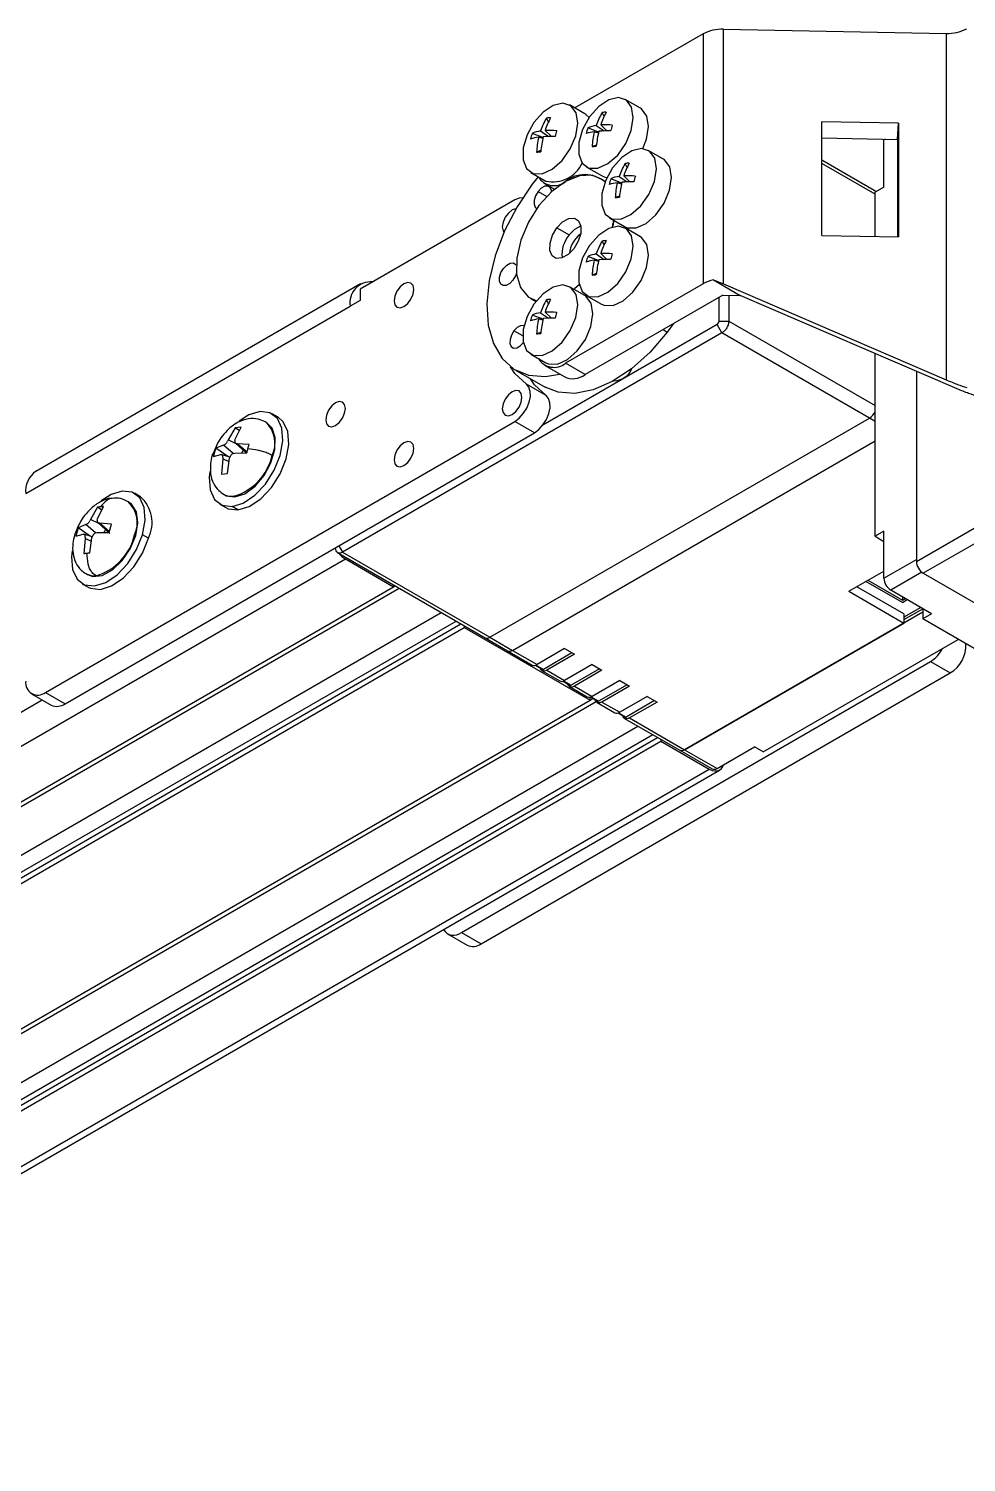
# Model space of a CAD drawing. Header units: millimetres. Extents: x 1258 to 2922, y -135 to 1239.
# Drawn here: x 1478.1 to 1511.8, y 883.9 to 935.4 of the extents above; entities that cross this region are included whole.
import ezdxf

# ---------------------------------------------------------------- set-up
doc = ezdxf.new("R2010")
doc.units = ezdxf.units.MM
doc.header["$LTSCALE"] = 6

msp = doc.modelspace()

# ---------------------------------------------------------------- linework, layer by layer
at = {"color": 7, "linetype": 'Continuous', "lineweight": 25}
for p, q in [((1502.326, 935.208), (1497.715, 932.547)), ((1502.326, 935.208), (1502.326, 926.227)), ((1503.065, 935.377), (1511.067, 935.227)), ((1503.065, 926.217), (1503.065, 935.377)), ((1511.067, 935.227), (1511.067, 922.772)), ((1500.076, 932.537), (1499.53, 932.851)), ((1498.076, 932.339), (1497.53, 932.654)), ((1498.768, 932.241), (1498.699, 932.379)), ((1496.768, 932.043), (1496.699, 932.181)), ((1498.573, 931.678), (1498.184, 931.83)), ((1498.483, 931.916), (1498.769, 931.718)), ((1498.872, 931.721), (1498.646, 931.933)), ((1509.35, 931.993), (1506.602, 932.045)), ((1506.602, 927.962), (1506.602, 932.045)), ((1509.318, 931.416), (1509.35, 931.993)), ((1509.35, 931.993), (1509.35, 927.91)), ((1496.573, 931.48), (1496.184, 931.632)), ((1496.564, 931.444), (1496.417, 931.492)), ((1496.483, 931.718), (1496.769, 931.52)), ((1496.872, 931.523), (1496.646, 931.735)), ((1498.564, 931.642), (1498.417, 931.69)), ((1500.162, 931.083), (1500.293, 931.424)), ((1506.602, 931.467), (1509.318, 931.416)), ((1508.832, 931.425), (1508.831, 931.396)), ((1508.831, 929.701), (1508.831, 931.396)), ((1509.318, 931.416), (1509.318, 927.911)), ((1496.492, 931.012), (1496.342, 930.959)), ((1498.492, 931.21), (1498.342, 931.157)), ((1500.904, 930.705), (1500.359, 931.02)), ((1498.13, 930.427), (1498.676, 930.112)), ((1499.596, 930.409), (1499.528, 930.547)), ((1508.484, 929.577), (1506.602, 930.664)), ((1496.13, 930.229), (1496.676, 929.914)), ((1496.404, 930.075), (1496.185, 929.801)), ((1496.626, 929.827), (1496.981, 929.622)), ((1499.401, 929.846), (1499.012, 929.998)), ((1499.392, 929.811), (1499.246, 929.858)), ((1499.312, 930.084), (1499.598, 929.887)), ((1499.7, 929.89), (1499.474, 930.102)), ((1495.555, 929.239), (1489.995, 926.029)), ((1499.321, 929.378), (1499.171, 929.325)), ((1508.55, 929.539), (1508.484, 929.577)), ((1508.831, 929.701), (1508.513, 929.518)), ((1508.513, 927.926), (1508.513, 929.518)), ((1497.072, 928.236), (1497.514, 927.981)), ((1498.959, 928.595), (1499.504, 928.28)), ((1499.073, 928.268), (1499.116, 928.505)), ((1500.076, 927.918), (1499.53, 928.232)), ((1498.768, 927.622), (1498.699, 927.759)), ((1506.602, 927.962), (1509.35, 927.91)), ((1498.573, 927.059), (1498.184, 927.211)), ((1498.483, 927.297), (1498.769, 927.099)), ((1498.872, 927.102), (1498.646, 927.314)), ((1495.59, 926.919), (1495.609, 926.891)), ((1498.564, 927.023), (1498.417, 927.071)), ((1490.004, 926.218), (1478.337, 919.482)), ((1502.326, 926.227), (1497.376, 923.369)), ((1498.492, 926.591), (1498.342, 926.538)), ((1502.702, 926.363), (1503.666, 925.806)), ((1502.702, 926.363), (1503.065, 926.217)), ((1503.065, 926.217), (1511.067, 922.772)), ((1489.995, 926.029), (1489.995, 925.621)), ((1496.126, 925.695), (1496.314, 925.586)), ((1496.768, 925.51), (1496.699, 925.648)), ((1498.076, 925.806), (1497.53, 926.121)), ((1503.033, 925.818), (1498.083, 922.961)), ((1498.13, 925.807), (1498.676, 925.493)), ((1502.9, 925.742), (1502.9, 924.885)), ((1503.033, 925.818), (1503.666, 925.806)), ((1503.254, 925.814), (1503.254, 924.885)), ((1511.468, 922.448), (1503.666, 925.806)), ((1477.975, 918.681), (1489.642, 925.417)), ((1489.995, 925.621), (1489.642, 925.417)), ((1496.483, 925.185), (1496.769, 924.988)), ((1496.872, 924.991), (1496.646, 925.203)), ((1496.573, 924.947), (1496.184, 925.099)), ((1496.564, 924.912), (1496.417, 924.959)), ((1502.829, 924.762), (1496.566, 921.147)), ((1501.265, 924.798), (1501.042, 924.491)), ((1503.006, 924.456), (1502.829, 924.762)), ((1502.9, 924.885), (1503.254, 924.885)), ((1503.006, 924.456), (1489.359, 916.578)), ((1496.492, 924.479), (1496.342, 924.426)), ((1508.309, 921.394), (1503.006, 924.456)), ((1496.13, 923.696), (1496.676, 923.381)), ((1508.513, 917.147), (1508.513, 923.72)), ((1495.583, 923.122), (1496.644, 922.509)), ((1496.626, 923.295), (1497.333, 922.887)), ((1498.083, 922.961), (1497.376, 923.369)), ((1509.998, 923.081), (1509.998, 916.31)), ((1509.998, 923.081), (1509.998, 916.245)), ((1496.681, 922.204), (1495.974, 922.612)), ((1487.044, 921.427), (1486.832, 921.549)), ((1478.682, 911.536), (1495.555, 921.277)), ((1485.505, 921.051), (1485.257, 920.61)), ((1485.501, 920.635), (1485.72, 921.073)), ((1485.72, 921.073), (1485.505, 921.051)), ((1485.655, 920.943), (1485.505, 921.051)), ((1486.644, 921.225), (1486.603, 921.249)), ((1494.662, 913.516), (1508.309, 921.394)), ((1496.263, 920.869), (1495.555, 921.277)), ((1479.389, 911.128), (1496.263, 920.869)), ((1484.877, 920.513), (1484.685, 920.062)), ((1485.257, 920.61), (1485.233, 920.561)), ((1485.489, 920.587), (1485.501, 920.635)), ((1485.512, 920.5), (1485.913, 920.135)), ((1485.574, 920.477), (1485.537, 920.483)), ((1486.01, 920.442), (1485.574, 920.477)), ((1495.475, 913.047), (1508.513, 920.573)), ((1484.725, 920.017), (1484.983, 920.085)), ((1485.083, 920.425), (1484.813, 920.317)), ((1485.24, 920.01), (1484.813, 920.317)), ((1484.983, 920.085), (1485.014, 920.083)), ((1485.312, 919.987), (1485.005, 920.086)), ((1485.062, 919.978), (1485.056, 919.927)), ((1485.119, 920.439), (1485.083, 920.425)), ((1485.276, 919.999), (1485.317, 920.003)), ((1485.3, 919.952), (1485.318, 920.005)), ((1485.432, 920.126), (1485.474, 920.137)), ((1485.474, 920.137), (1485.922, 920.142)), ((1485.056, 919.927), (1485.015, 919.386)), ((1485.23, 919.408), (1485.3, 919.952)), ((1509.998, 916.245), (1516.185, 919.816)), ((1485.015, 919.386), (1485.23, 919.408)), ((1516.432, 919.388), (1510.245, 915.816)), ((1482.094, 918.57), (1481.882, 918.692)), ((1485.103, 918.651), (1485.144, 918.627)), ((1485.492, 918.56), (1485.451, 918.584)), ((1480.553, 918.193), (1480.306, 917.752)), ((1480.551, 917.778), (1480.769, 918.216)), ((1480.704, 918.085), (1480.553, 918.193)), ((1481.694, 918.367), (1481.653, 918.391)), ((1484.957, 918.302), (1485.169, 918.179)), ((1485.604, 918.096), (1485.392, 918.219)), ((1479.862, 917.457), (1479.775, 917.157)), ((1480.133, 917.567), (1479.862, 917.457)), ((1480.285, 917.154), (1479.862, 917.457)), ((1480.168, 917.581), (1480.133, 917.567)), ((1480.306, 917.752), (1480.282, 917.703)), ((1480.539, 917.73), (1480.551, 917.778)), ((1480.562, 917.643), (1480.995, 917.249)), ((1480.624, 917.62), (1480.587, 917.626)), ((1481.061, 917.587), (1480.624, 917.62)), ((1480.973, 917.287), (1481.061, 917.587)), ((1479.775, 917.157), (1480.033, 917.227)), ((1480.033, 917.227), (1480.064, 917.224)), ((1480.363, 917.129), (1480.056, 917.227)), ((1480.107, 917.069), (1480.067, 916.528)), ((1480.112, 917.12), (1480.107, 917.069)), ((1480.282, 916.552), (1480.351, 917.096)), ((1480.33, 917.14), (1480.367, 917.144)), ((1480.351, 917.096), (1480.369, 917.148)), ((1480.483, 917.27), (1480.525, 917.28)), ((1480.525, 917.28), (1480.973, 917.287)), ((1481.927, 917.175), (1481.886, 917.199)), ((1482.385, 917.079), (1482.173, 917.202)), ((1508.831, 917.331), (1508.513, 917.147)), ((1508.513, 917.147), (1508.831, 916.963)), ((1508.831, 915.636), (1508.831, 917.331)), ((1489.09, 916.729), (1489.115, 916.688)), ((1489.184, 916.56), (1494.487, 913.499)), ((1489.359, 916.578), (1494.662, 913.516)), ((1436.432, 885.717), (1489.465, 916.333)), ((1489.465, 916.333), (1491.197, 915.333)), ((1507.566, 915.169), (1508.831, 915.899)), ((1508.831, 915.636), (1509.998, 916.31)), ((1448.771, 890.84), (1491.197, 915.333)), ((1480.007, 915.444), (1480.219, 915.322)), ((1480.153, 915.793), (1480.194, 915.769)), ((1491.197, 915.333), (1491.197, 915.398)), ((1491.197, 915.333), (1491.254, 915.365)), ((1509.546, 914.357), (1507.853, 915.334)), ((1509.493, 914.772), (1508.185, 915.526)), ((1508.256, 915.567), (1509.493, 914.853)), ((1510.245, 915.816), (1516.821, 912.02)), ((1448.916, 890.757), (1491.399, 915.282)), ((1507.566, 915.169), (1509.546, 914.026)), ((1510.546, 914.361), (1509.078, 915.208)), ((1509.493, 914.969), (1509.493, 914.853)), ((1509.493, 914.853), (1509.593, 914.911)), ((1509.493, 914.772), (1509.663, 914.87)), ((1450.433, 889.881), (1492.916, 914.406)), ((1510.227, 914.419), (1501.663, 909.475)), ((1510.155, 914.586), (1509.546, 914.235)), ((1509.546, 914.153), (1510.226, 914.545)), ((1509.546, 914.357), (1509.546, 914.026)), ((1510.227, 914.544), (1510.227, 914.177)), ((1510.546, 914.361), (1510.227, 914.177)), ((1450.963, 889.575), (1493.446, 914.1)), ((1451.14, 889.473), (1493.623, 913.998)), ((1451.317, 889.371), (1493.743, 913.863)), ((1493.743, 913.928), (1493.743, 913.863)), ((1493.743, 913.863), (1498.268, 911.251)), ((1501.663, 909.475), (1509.546, 914.026)), ((1513.869, 912.075), (1510.227, 914.177)), ((1494.487, 913.499), (1495.3, 913.029)), ((1494.662, 913.516), (1495.475, 913.047)), ((1504.491, 909.393), (1511.503, 913.441)), ((1495.3, 913.029), (1496.184, 912.519)), ((1495.475, 913.047), (1496.359, 912.536)), ((1497.349, 913.108), (1496.359, 912.536)), ((1497.614, 912.955), (1496.589, 912.363)), ((1497.703, 912.904), (1496.713, 912.332)), ((1497.349, 913.108), (1497.703, 912.904)), ((1493.637, 902.903), (1510.511, 912.644)), ((1494.344, 902.495), (1511.218, 912.236)), ((1496.303, 912.511), (1496.564, 912.361)), ((1496.538, 912.315), (1497.174, 911.948)), ((1496.713, 912.332), (1497.349, 911.965)), ((1498.339, 912.536), (1497.349, 911.965)), ((1498.604, 912.383), (1497.579, 911.792)), ((1498.693, 912.332), (1497.703, 911.761)), ((1498.339, 912.536), (1498.693, 912.332)), ((1510.511, 912.644), (1511.218, 912.236)), ((1497.293, 911.94), (1497.554, 911.789)), ((1497.528, 911.744), (1498.164, 911.376)), ((1497.703, 911.761), (1498.339, 911.393)), ((1499.329, 911.965), (1498.339, 911.393)), ((1499.594, 911.812), (1498.569, 911.22)), ((1499.683, 911.761), (1498.693, 911.189)), ((1499.329, 911.965), (1499.683, 911.761)), ((1455.842, 886.758), (1498.268, 911.251)), ((1455.987, 886.675), (1498.48, 911.206)), ((1478.182, 911.487), (1478.889, 911.079)), ((1478.682, 911.536), (1479.389, 911.128)), ((1498.268, 911.251), (1498.268, 911.365)), ((1498.268, 911.251), (1498.378, 911.314)), ((1498.283, 911.368), (1498.544, 911.218)), ((1500.319, 911.393), (1499.329, 910.822)), ((1500.584, 911.24), (1499.559, 910.649)), ((1500.319, 911.393), (1500.673, 911.189)), ((1498.518, 911.172), (1499.154, 910.805)), ((1498.693, 911.189), (1499.329, 910.822)), ((1499.273, 910.797), (1499.534, 910.646)), ((1500.673, 911.189), (1499.683, 910.618)), ((1457.504, 885.799), (1499.987, 910.324)), ((1499.508, 910.601), (1501.488, 909.458)), ((1499.683, 910.618), (1501.663, 909.475)), ((1458.034, 885.493), (1500.517, 910.018)), ((1458.211, 885.391), (1500.694, 909.916)), ((1458.388, 885.289), (1500.814, 909.781)), ((1500.814, 909.846), (1500.814, 909.781)), ((1500.814, 909.781), (1502.546, 908.781)), ((1501.488, 909.458), (1502.654, 908.784)), ((1501.663, 909.475), (1502.829, 908.801)), ((1502.829, 908.801), (1504.173, 909.577)), ((1504.491, 909.393), (1504.173, 909.577)), ((1459.812, 883.857), (1502.921, 908.744)), ((1493.137, 902.853), (1493.844, 902.445)), ((1493.637, 902.903), (1494.344, 902.495))]:
    msp.add_line(p, q, dxfattribs=at)
at = {"color": 8, "linetype": 'Continuous', "lineweight": 25}
for p, q in [((1508.88, 931.424), (1508.831, 931.396)), ((1508.513, 929.442), (1506.602, 930.546)), ((1496.394, 929.542), (1496.706, 929.362)), ((1495.151, 926.158), (1495.053, 926.214)), ((1503.254, 924.885), (1508.513, 921.849)), ((1495.841, 924.351), (1495.526, 924.532)), ((1500.887, 924.58), (1501.042, 924.491)), ((1508.513, 921.277), (1508.309, 921.394)), ((1485.542, 920.472), (1485.257, 920.61)), ((1485.929, 920.17), (1485.574, 920.477)), ((1485.431, 920.126), (1485.083, 920.425)), ((1485.283, 919.818), (1485.056, 919.927)), ((1480.48, 917.268), (1480.133, 917.567)), ((1480.596, 917.612), (1480.306, 917.752)), ((1480.981, 917.313), (1480.624, 917.62)), ((1480.334, 916.96), (1480.107, 917.069)), ((1489.226, 916.807), (1489.359, 916.578)), ((1510.194, 915.852), (1509.078, 915.208)), ((1496.321, 912.518), (1496.589, 912.363)), ((1497.311, 911.946), (1497.579, 911.792)), ((1435.902, 886.636), (1478.565, 911.265)), ((1498.301, 911.375), (1498.569, 911.22)), ((1499.291, 910.803), (1499.559, 910.649)), ((1459.812, 884.111), (1502.546, 908.781))]:
    msp.add_line(p, q, dxfattribs=at)
at = {"color": 7, "linetype": 'Continuous', "lineweight": 25, "flags": 128}
for points in [[(1499.748, 931.739), (1499.82, 932.192), (1499.759, 932.571), (1499.573, 932.824), (1499.286, 932.917), (1498.938, 932.837), (1498.575, 932.596), (1498.247, 932.225), (1497.997, 931.775), (1497.86, 931.307), (1497.855, 930.884), (1497.981, 930.562), (1498.221, 930.386), (1498.544, 930.379), (1498.906, 930.543), (1499.257, 930.854), (1499.551, 931.272), (1499.748, 931.739)], [(1497.748, 931.541), (1497.82, 931.994), (1497.759, 932.373), (1497.573, 932.626), (1497.286, 932.719), (1496.938, 932.639), (1496.575, 932.398), (1496.247, 932.027), (1495.997, 931.577), (1495.86, 931.109), (1495.855, 930.686), (1495.981, 930.364), (1496.221, 930.188), (1496.544, 930.182), (1496.906, 930.345), (1497.257, 930.656), (1497.551, 931.074), (1497.748, 931.541)], [(1498.229, 932.199), (1498.118, 932.311), (1498.076, 932.339)], [(1500.293, 931.424), (1500.366, 931.877), (1500.304, 932.256), (1500.118, 932.509), (1500.076, 932.537)], [(1500.576, 929.907), (1500.649, 930.361), (1500.588, 930.74), (1500.401, 930.993), (1500.114, 931.086), (1499.766, 931.006), (1499.403, 930.765), (1499.075, 930.394), (1498.826, 929.944), (1498.689, 929.476), (1498.683, 929.052), (1498.809, 928.731), (1499.05, 928.555), (1499.373, 928.548), (1499.734, 928.712), (1500.086, 929.023), (1500.38, 929.44), (1500.576, 929.907)], [(1501.121, 929.592), (1501.194, 930.046), (1501.133, 930.425), (1500.946, 930.678), (1500.904, 930.705)], [(1496.185, 929.801), (1495.639, 928.992), (1495.188, 928.124), (1494.848, 927.23), (1494.632, 926.345), (1494.548, 925.503), (1494.601, 924.735), (1494.787, 924.072), (1495.1, 923.538), (1495.528, 923.155), (1496.053, 922.937), (1496.657, 922.893), (1497.17, 922.981)], [(1498.803, 929.888), (1498.717, 929.964), (1498.338, 930.128), (1497.881, 930.108), (1497.384, 929.906), (1496.885, 929.538), (1496.427, 929.034)], [(1498.676, 930.112), (1498.767, 930.071), (1498.873, 930.049)], [(1495.841, 929.314), (1495.717, 929.305), (1495.555, 929.239)], [(1496.394, 929.542), (1496.304, 929.391), (1496.254, 929.231), (1496.251, 929.086), (1496.296, 928.979), (1496.353, 928.934)], [(1496.882, 929.535), (1496.878, 929.575), (1496.833, 929.683), (1496.747, 929.737), (1496.633, 929.729), (1496.509, 929.661), (1496.394, 929.542)], [(1499.504, 928.28), (1499.595, 928.24), (1499.918, 928.233), (1500.28, 928.397), (1500.631, 928.708), (1500.925, 929.125), (1501.121, 929.592)], [(1508.531, 929.528), (1508.515, 929.552), (1508.484, 929.577), (1508.484, 929.577)], [(1495.461, 928.878), (1495.326, 928.769), (1495.211, 928.614), (1495.135, 928.438), (1495.108, 928.266), (1495.135, 928.125), (1495.166, 928.075)], [(1495.6, 928.926), (1495.597, 928.925), (1495.461, 928.878)], [(1496.427, 929.034), (1496.045, 928.436), (1495.771, 927.79), (1495.627, 927.15), (1495.625, 926.568), (1495.764, 926.09), (1496.035, 925.756), (1496.333, 925.61)], [(1497.679, 927.484), (1497.474, 927.273), (1497.253, 927.152), (1497.051, 927.138), (1496.899, 927.234), (1496.819, 927.425), (1496.824, 927.683), (1496.913, 927.968), (1497.072, 928.236)], [(1497.072, 928.236), (1497.278, 928.447), (1497.498, 928.569), (1497.7, 928.582), (1497.853, 928.486), (1497.933, 928.295), (1497.928, 928.037), (1497.839, 927.753), (1497.679, 927.484)], [(1497.514, 927.981), (1497.72, 928.192), (1497.93, 928.31)], [(1499.748, 927.12), (1499.82, 927.573), (1499.759, 927.952), (1499.573, 928.205), (1499.286, 928.298), (1498.938, 928.218), (1498.575, 927.977), (1498.247, 927.606), (1497.997, 927.156), (1497.86, 926.688), (1497.855, 926.265), (1497.981, 925.943), (1498.221, 925.767), (1498.544, 925.76), (1498.906, 925.924), (1499.257, 926.235), (1499.551, 926.652), (1499.748, 927.12)], [(1499.117, 928.515), (1499.11, 928.463), (1499.079, 928.298)], [(1500.293, 926.805), (1500.366, 927.258), (1500.304, 927.637), (1500.118, 927.89), (1500.076, 927.918)], [(1495.053, 926.214), (1495.008, 926.322), (1495.011, 926.467), (1495.061, 926.627), (1495.151, 926.778), (1495.267, 926.897), (1495.391, 926.965), (1495.504, 926.973), (1495.59, 926.919)], [(1498.676, 925.493), (1498.767, 925.452), (1499.09, 925.446), (1499.451, 925.609), (1499.803, 925.92), (1500.097, 926.338), (1500.293, 926.805)], [(1491.572, 926.225), (1491.437, 926.116), (1491.322, 925.961), (1491.246, 925.784), (1491.219, 925.612), (1491.246, 925.472), (1491.322, 925.383), (1491.437, 925.361), (1491.572, 925.408), (1491.707, 925.517), (1491.822, 925.672), (1491.899, 925.849), (1491.926, 926.021), (1491.899, 926.161), (1491.822, 926.249), (1491.707, 926.272), (1491.572, 926.225)], [(1495.62, 926.61), (1495.582, 926.506), (1495.493, 926.355), (1495.377, 926.236), (1495.253, 926.168), (1495.139, 926.16), (1495.053, 926.214)], [(1497.748, 925.008), (1497.82, 925.462), (1497.759, 925.841), (1497.573, 926.094), (1497.286, 926.187), (1496.938, 926.107), (1496.575, 925.866), (1496.247, 925.495), (1495.997, 925.045), (1495.86, 924.577), (1495.855, 924.153), (1495.981, 923.832), (1496.221, 923.656), (1496.544, 923.649), (1496.906, 923.813), (1497.257, 924.124), (1497.551, 924.541), (1497.748, 925.008)], [(1497.687, 926.031), (1497.866, 926.182), (1497.871, 926.186)], [(1497.873, 926.188), (1497.721, 926.057), (1497.701, 926.041)], [(1498.293, 924.693), (1498.366, 925.147), (1498.304, 925.526), (1498.118, 925.779), (1498.076, 925.806)], [(1495.89, 924.724), (1495.879, 924.727), (1495.766, 924.719), (1495.642, 924.651), (1495.526, 924.532)], [(1496.676, 923.381), (1496.767, 923.341), (1497.09, 923.334), (1497.451, 923.498), (1497.803, 923.809), (1498.097, 924.226), (1498.293, 924.693)], [(1495.526, 924.532), (1495.436, 924.381), (1495.386, 924.221), (1495.383, 924.076), (1495.428, 923.969), (1495.514, 923.915), (1495.628, 923.922), (1495.752, 923.991), (1495.867, 924.109)], [(1501.042, 924.491), (1500.423, 923.772), (1499.756, 923.172), (1499.065, 922.712), (1498.376, 922.411), (1497.718, 922.281), (1497.114, 922.325), (1496.644, 922.509)], [(1495.974, 922.612), (1495.561, 923.005), (1495.4, 923.244)], [(1495.555, 921.277), (1495.717, 921.397), (1495.864, 921.562), (1495.986, 921.756), (1496.073, 921.965), (1496.117, 922.172), (1496.114, 922.358), (1496.065, 922.509), (1495.974, 922.612)], [(1496.681, 922.204), (1496.268, 922.597), (1496.122, 922.81)], [(1495.461, 921.529), (1495.597, 921.638), (1495.711, 921.793), (1495.788, 921.97), (1495.815, 922.142), (1495.788, 922.282), (1495.711, 922.371), (1495.597, 922.393), (1495.461, 922.346), (1495.326, 922.237), (1495.211, 922.082), (1495.135, 921.905), (1495.108, 921.733), (1495.135, 921.593), (1495.211, 921.505), (1495.326, 921.482), (1495.461, 921.529)], [(1496.263, 920.869), (1496.424, 920.989), (1496.571, 921.153), (1496.694, 921.348), (1496.78, 921.557), (1496.824, 921.764), (1496.821, 921.95), (1496.772, 922.101), (1496.681, 922.204)], [(1485.392, 918.219), (1485.795, 918.342), (1486.209, 918.62), (1486.591, 919.026), (1486.906, 919.52), (1487.121, 920.054), (1487.216, 920.575), (1487.182, 921.033), (1487.022, 921.382), (1486.751, 921.589), (1486.397, 921.632)], [(1486.397, 921.632), (1485.993, 921.509), (1485.643, 921.284)], [(1489.111, 921.946), (1488.976, 921.837), (1488.861, 921.682), (1488.785, 921.506), (1488.758, 921.334), (1488.785, 921.193), (1488.861, 921.105), (1488.976, 921.083), (1489.111, 921.13), (1489.247, 921.239), (1489.361, 921.394), (1489.438, 921.57), (1489.465, 921.742), (1489.438, 921.883), (1489.361, 921.971), (1489.247, 921.993), (1489.111, 921.946)], [(1485.492, 918.56), (1485.852, 918.678), (1486.217, 918.945), (1486.543, 919.332), (1486.791, 919.789), (1486.931, 920.264), (1486.945, 920.697), (1486.833, 921.038), (1486.644, 921.225)], [(1485.604, 918.096), (1486.008, 918.219), (1486.421, 918.498), (1486.804, 918.904), (1487.118, 919.398), (1487.333, 919.931), (1487.428, 920.452), (1487.394, 920.91), (1487.234, 921.259), (1487.044, 921.427)], [(1491.572, 919.692), (1491.707, 919.802), (1491.822, 919.956), (1491.899, 920.133), (1491.926, 920.305), (1491.899, 920.445), (1491.822, 920.534), (1491.707, 920.556), (1491.572, 920.509), (1491.437, 920.4), (1491.322, 920.245), (1491.246, 920.068), (1491.219, 919.897), (1491.246, 919.756), (1491.322, 919.668), (1491.437, 919.645), (1491.572, 919.692)], [(1484.595, 919.482), (1484.572, 919.276), (1484.606, 918.819), (1484.766, 918.469), (1485.037, 918.263), (1485.392, 918.219)], [(1482.173, 917.202), (1482.267, 917.722), (1482.231, 918.179), (1482.07, 918.527), (1481.798, 918.732), (1481.443, 918.775), (1481.039, 918.65), (1480.689, 918.423)], [(1485.103, 918.651), (1485.106, 918.649), (1485.124, 918.639)], [(1485.144, 918.627), (1485.181, 918.607), (1485.492, 918.56)], [(1481.927, 917.175), (1482.004, 917.635), (1481.954, 918.027), (1481.781, 918.304), (1481.694, 918.367)], [(1485.169, 918.179), (1485.249, 918.14), (1485.604, 918.096)], [(1479.646, 916.629), (1479.622, 916.414), (1479.657, 915.957), (1479.819, 915.609), (1480.09, 915.404), (1480.446, 915.362), (1480.85, 915.486), (1481.263, 915.766), (1481.645, 916.173), (1481.959, 916.668), (1482.173, 917.202)], [(1480.194, 915.769), (1480.381, 915.705), (1480.722, 915.742), (1481.09, 915.939), (1481.441, 916.272), (1481.731, 916.701), (1481.927, 917.175)], [(1480.219, 915.322), (1480.303, 915.282), (1480.658, 915.239), (1481.062, 915.364), (1481.475, 915.644), (1481.857, 916.051), (1482.171, 916.545), (1482.385, 917.079)], [(1480.153, 915.793), (1480.158, 915.79), (1480.176, 915.78)], [(1496.713, 912.332), (1496.665, 912.31), (1496.618, 912.299), (1496.575, 912.301), (1496.538, 912.315), (1496.507, 912.341), (1496.484, 912.377), (1496.472, 912.414)], [(1497.703, 911.761), (1497.655, 911.738), (1497.608, 911.728), (1497.565, 911.73), (1497.528, 911.744), (1497.497, 911.769), (1497.474, 911.805), (1497.462, 911.842)], [(1498.693, 911.189), (1498.644, 911.167), (1498.598, 911.156), (1498.555, 911.158), (1498.518, 911.172), (1498.487, 911.198), (1498.464, 911.234), (1498.452, 911.271)], [(1499.683, 910.618), (1499.634, 910.596), (1499.588, 910.585), (1499.545, 910.587), (1499.508, 910.601), (1499.477, 910.626), (1499.454, 910.662), (1499.442, 910.699)], [(1502.546, 908.781), (1502.65, 908.733), (1502.749, 908.71), (1502.841, 908.714), (1502.921, 908.744), (1502.987, 908.799), (1503.036, 908.876), (1503.057, 908.933)]]:
    msp.add_lwpolyline(points, dxfattribs=at)
at = {"color": 8, "linetype": 'Continuous', "lineweight": 25, "flags": 128}
for points in [[(1485.124, 918.639), (1485.267, 918.59), (1485.451, 918.584)], [(1480.176, 915.78), (1480.32, 915.732), (1480.504, 915.727)]]:
    msp.add_lwpolyline(points, dxfattribs=at)
at = {"color": 7, "linetype": 'Continuous', "lineweight": 25}
for centre, radius, start, end in [((1503.008, 933.921), 1.457, 87.7662, 117.9417), ((1511.124, 936.683), 1.458, 267.7484, 297.9401), ((1500.719, 931.154), 2.361, 148.7781, 161.1946), ((1501.289, 931.061), 2.783, 151.3822, 161.7414), ((1498.887, 931.331), 1.064, 92.2206, 100.1663), ((1498.719, 930.957), 2.361, 148.7781, 161.1946), ((1499.289, 930.863), 2.783, 151.3822, 161.7414), ((1496.887, 931.133), 1.064, 92.2206, 100.1663), ((1500.121, 931.153), 2.052, 160.7466, 166.6733), ((1498.64, 930.807), 1.12, 98.0486, 114.0372), ((1498.802, 929.244), 2.694, 84.4186, 93.3114), ((1507.991, 929.206), 9.332, 163.0586, 164.3612), ((1498.121, 930.955), 2.052, 160.7466, 166.6733), ((1496.623, 929.843), 1.662, 97.1118, 107.4595), ((1496.64, 930.609), 1.12, 98.0486, 114.0372), ((1499.104, 930.841), 2.765, 166.394, 177.5701), ((1499.976, 930.655), 3.501, 165.8843, 174.772), ((1496.948, 926.798), 4.726, 89.322, 94.4686), ((1496.802, 929.046), 2.694, 84.4186, 93.3114), ((1505.991, 929.008), 9.332, 163.0586, 164.3612), ((1498.623, 930.041), 1.662, 97.1118, 107.4595), ((1501.104, 931.039), 2.765, 166.394, 177.5701), ((1501.976, 930.853), 3.501, 165.8843, 174.772), ((1498.948, 926.996), 4.726, 89.322, 94.4686), ((1495.855, 936.128), 5.193, 275.3798, 277.0071), ((1497.855, 936.326), 5.193, 275.3798, 277.0071), ((1496.924, 931.044), 1.157, 257.614, 335.6163), ((1501.547, 929.323), 2.361, 148.7781, 161.1946), ((1502.118, 929.23), 2.783, 151.3822, 161.7414), ((1499.716, 929.5), 1.064, 92.2206, 100.1663), ((1496.963, 930.398), 0.646, 209.9894, 309.7374), ((1498.081, 929.013), 1.135, 50.513, 128.4415), ((1500.95, 929.322), 2.052, 160.7466, 166.6733), ((1499.451, 928.209), 1.662, 97.1118, 107.4595), ((1499.469, 928.976), 1.12, 98.0486, 114.0372), ((1501.933, 929.208), 2.765, 166.394, 177.5701), ((1502.804, 929.022), 3.501, 165.8843, 174.772), ((1499.777, 925.164), 4.726, 89.322, 94.4686), ((1499.63, 927.412), 2.694, 84.4186, 93.3114), ((1508.82, 927.374), 9.332, 163.0586, 164.3612), ((1498.684, 934.495), 5.193, 275.3798, 277.0071), ((1508.421, 929.469), 0.126, 28.3755, 59.6203), ((1498.322, 927.284), 1.067, 139.207, 186.3014), ((1498.519, 927.2), 1.005, 126.402, 173.6034), ((1500.719, 926.535), 2.361, 148.7781, 161.1946), ((1501.289, 926.442), 2.783, 151.3822, 161.7414), ((1498.887, 926.712), 1.064, 92.2206, 100.1663), ((1500.121, 926.534), 2.052, 160.7466, 166.6733), ((1498.64, 926.188), 1.12, 98.0486, 114.0372), ((1498.802, 924.625), 2.694, 84.4186, 93.3114), ((1507.991, 924.587), 9.332, 163.0586, 164.3612), ((1498.623, 925.422), 1.662, 97.1118, 107.4595), ((1501.104, 926.42), 2.765, 166.394, 177.5701), ((1501.976, 926.234), 3.501, 165.8843, 174.772), ((1498.948, 922.377), 4.726, 89.322, 94.4686), ((1490.38, 925.544), 0.749, 84.7887, 189.7992), ((1497.855, 931.707), 5.193, 275.3798, 277.0071), ((1502.936, 925.131), 1.255, 100.7665, 119.1296), ((1498.719, 924.424), 2.361, 148.7781, 161.1946), ((1499.289, 924.331), 2.783, 151.3822, 161.7414), ((1496.887, 924.601), 1.064, 92.2206, 100.1663), ((1496.64, 924.077), 1.12, 98.0486, 114.0372), ((1496.802, 922.514), 2.694, 84.4186, 93.3114), ((1505.991, 922.475), 9.332, 163.0586, 164.3612), ((1498.121, 924.423), 2.052, 160.7466, 166.6733), ((1496.623, 923.31), 1.662, 97.1118, 107.4595), ((1499.104, 924.309), 2.765, 166.394, 177.5701), ((1499.976, 924.123), 3.501, 165.8843, 174.772), ((1496.948, 920.265), 4.726, 89.322, 94.4686), ((1502.747, 924.892), 0.154, 302.6047, 357.3949), ((1495.855, 929.596), 5.193, 275.3798, 277.0071), ((1496.963, 923.866), 0.646, 210.6308, 309.7255), ((1499.105, 923.467), 0.727, 270.8074, 337.3568), ((1497.648, 923.527), 0.714, 243.7957, 307.5147), ((1508.023, 921.843), 0.532, 302.5414, 336.9631), ((1508.029, 921.838), 0.525, 302.3085, 337.196), ((1484.889, 920.499), 1.995, 286.3337, 347.0602), ((1485.327, 920.485), 0.528, 319.0678, 332.5468), ((1478.832, 918.776), 0.863, 125.0133, 186.2988), ((1481.264, 917.634), 1.251, 333.6621, 48.435), ((1480.376, 917.627), 0.529, 319.4931, 332.7572), ((1479.936, 917.644), 2, 286.4938, 347.1235), ((1489.966, 917.163), 0.97, 220.3038, 238.8745), ((1510.535, 916.269), 0.538, 182.6055, 237.3945), ((1509.368, 915.661), 0.538, 182.6055, 237.3945), ((1494.56, 913.659), 0.176, 245.6929, 305.6176), ((1510.596, 913.245), 1.186, 301.6614, 1.7182), ((1495.373, 913.19), 0.176, 245.6929, 305.6176), ((1509.881, 913.643), 1.181, 302.2034, 333.4197), ((1496.257, 912.68), 0.176, 245.6929, 305.6176), ((1496.574, 912.383), 0.0251, 245.686, 305.6182), ((1478.406, 911.875), 0.437, 170.786, 309.2033), ((1497.247, 912.108), 0.176, 245.6929, 305.6176), ((1497.564, 911.812), 0.0251, 245.686, 305.6182), ((1498.237, 911.537), 0.176, 245.6929, 305.6176), ((1498.554, 911.24), 0.0251, 245.686, 305.6182), ((1479.096, 911.537), 0.503, 245.6929, 305.6176), ((1499.227, 910.965), 0.176, 245.6929, 305.6176), ((1499.544, 910.669), 0.0251, 245.686, 305.6182), ((1501.56, 909.618), 0.176, 245.6929, 305.6176), ((1502.727, 908.945), 0.176, 245.6929, 305.6176), ((1493.361, 903.235), 0.431, 211.094, 309.7162), ((1494.051, 902.904), 0.503, 245.6929, 305.6176)]:
    msp.add_arc(centre, radius, start, end, dxfattribs=at)
at = {"color": 8, "linetype": 'Continuous', "lineweight": 25}
for centre, radius, start, end in [((1485.912, 920.494), 1.023, 334.4207, 47.6904), ((1480.965, 917.637), 1.02, 334.5255, 47.7932)]:
    msp.add_arc(centre, radius, start, end, dxfattribs=at)
at = {"color": 7, "linetype": 'Continuous', "lineweight": 25}
for points in [[(1503.254, 924.885), (1503.25, 924.845), (1503.242, 924.766), (1503.185, 924.638), (1503.103, 924.525), (1503.039, 924.479), (1503.006, 924.456)], [(1489.359, 916.578), (1489.327, 916.563), (1489.262, 916.534), (1489.18, 916.553), (1489.123, 916.615), (1489.115, 916.685), (1489.111, 916.721)]]:
    msp.add_open_spline(points, degree=3, dxfattribs=at)
for points, knots in [([(1511.067, 922.772), (1511.21, 922.713), (1511.497, 922.594), (1511.703, 922.533), (1511.807, 922.501)], [0, 0, 0, 0, 0.4983538, 1, 1, 1, 1]), ([(1512.207, 922.177), (1512.104, 922.208), (1511.898, 922.27), (1511.611, 922.389), (1511.468, 922.448)], [0, 0, 0, 0, 0.501646, 1, 1, 1, 1]), ([(1486.603, 921.249), (1486.512, 921.291), (1486.305, 921.388), (1485.968, 921.387), (1485.61, 921.266), (1485.289, 921.036), (1485.042, 920.774), (1484.928, 920.592), (1484.877, 920.513)], [0, 0, 0, 0, 0.141423, 0.321525, 0.516844, 0.711735, 0.873078, 1, 1, 1, 1]), ([(1485.119, 920.439), (1485.129, 920.446), (1485.149, 920.458), (1485.18, 920.487), (1485.209, 920.522), (1485.225, 920.548), (1485.233, 920.561)], [0, 0, 0, 0, 0.250273, 0.5, 0.749727, 1, 1, 1, 1]), ([(1485.489, 920.587), (1485.489, 920.575), (1485.487, 920.551), (1485.496, 920.52), (1485.512, 920.496), (1485.529, 920.487), (1485.537, 920.483)], [0, 0, 0, 0, 0.250273, 0.5, 0.749727, 1, 1, 1, 1]), ([(1484.685, 920.062), (1484.683, 920.058), (1484.642, 919.961), (1484.613, 919.724), (1484.603, 919.381), (1484.702, 919.051), (1484.872, 918.805), (1485.037, 918.695), (1485.103, 918.651)], [0, 0, 0, 0, 0.006377, 0.182156, 0.415747, 0.642315, 0.857476, 1, 1, 1, 1]), ([(1484.764, 920.169), (1484.756, 920.141), (1484.742, 920.091), (1484.73, 920.04), (1484.725, 920.017)], [0, 0, 0, 0, 0.559869, 1, 1, 1, 1]), ([(1484.813, 920.317), (1484.803, 920.29), (1484.786, 920.241), (1484.771, 920.191), (1484.764, 920.169)], [0, 0, 0, 0, 0.560075, 1, 1, 1, 1]), ([(1485.062, 919.978), (1485.061, 919.991), (1485.06, 920.017), (1485.05, 920.048), (1485.035, 920.071), (1485.021, 920.079), (1485.014, 920.083)], [0, 0, 0, 0, 0.250273, 0.5, 0.749727, 1, 1, 1, 1]), ([(1485.432, 920.126), (1485.421, 920.121), (1485.398, 920.109), (1485.367, 920.081), (1485.339, 920.046), (1485.325, 920.019), (1485.318, 920.005)], [0, 0, 0, 0, 0.250273, 0.5, 0.749727, 1, 1, 1, 1]), ([(1485.922, 920.142), (1485.929, 920.171), (1485.942, 920.222), (1485.956, 920.272), (1485.963, 920.294)], [0, 0, 0, 0, 0.560075, 1, 1, 1, 1]), ([(1485.963, 920.294), (1485.971, 920.322), (1485.986, 920.372), (1486.003, 920.421), (1486.01, 920.442)], [0, 0, 0, 0, 0.559869, 1, 1, 1, 1]), ([(1486.834, 920.052), (1486.777, 920.083), (1486.675, 920.138), (1486.491, 920.2), (1486.253, 920.254), (1486.082, 920.278), (1485.963, 920.294)], [0, 0, 0, 0, 0.233001, 0.418435, 0.591328, 1, 1, 1, 1]), ([(1481.075, 918.51), (1481.06, 918.511), (1480.919, 918.518), (1480.661, 918.399), (1480.339, 918.181), (1480.092, 917.916), (1479.978, 917.735), (1479.928, 917.655)], [0, 0, 0, 0, 0.032672, 0.311145, 0.589009, 0.819043, 1, 1, 1, 1]), ([(1481.653, 918.391), (1481.562, 918.435), (1481.37, 918.529), (1481.176, 918.517), (1481.075, 918.51)], [0, 0, 0, 0, 0.473604, 1, 1, 1, 1]), ([(1480.657, 918.208), (1480.637, 918.205), (1480.602, 918.201), (1480.568, 918.195), (1480.553, 918.193)], [0, 0, 0, 0, 0.559869, 1, 1, 1, 1]), ([(1480.769, 918.216), (1480.748, 918.215), (1480.709, 918.213), (1480.673, 918.209), (1480.657, 918.208)], [0, 0, 0, 0, 0.5600747, 1, 1, 1, 1]), ([(1479.928, 917.655), (1479.853, 917.504), (1479.734, 917.26), (1479.657, 916.868), (1479.655, 916.523), (1479.752, 916.194), (1479.922, 915.948), (1480.087, 915.837), (1480.153, 915.793)], [0, 0, 0, 0, 0.225449, 0.362472, 0.544562, 0.721176, 0.888899, 1, 1, 1, 1]), ([(1480.168, 917.581), (1480.178, 917.587), (1480.199, 917.6), (1480.23, 917.629), (1480.258, 917.664), (1480.274, 917.69), (1480.282, 917.703)], [0, 0, 0, 0, 0.250273, 0.5, 0.749727, 1, 1, 1, 1]), ([(1480.539, 917.73), (1480.538, 917.718), (1480.537, 917.694), (1480.546, 917.664), (1480.562, 917.64), (1480.579, 917.631), (1480.587, 917.626)], [0, 0, 0, 0, 0.250273, 0.5, 0.749727, 1, 1, 1, 1]), ([(1480.112, 917.12), (1480.112, 917.133), (1480.111, 917.159), (1480.101, 917.189), (1480.086, 917.213), (1480.071, 917.221), (1480.064, 917.224)], [0, 0, 0, 0, 0.250273, 0.5, 0.749727, 1, 1, 1, 1]), ([(1480.483, 917.27), (1480.472, 917.264), (1480.449, 917.253), (1480.418, 917.224), (1480.39, 917.189), (1480.376, 917.162), (1480.369, 917.148)], [0, 0, 0, 0, 0.250273, 0.5, 0.749727, 1, 1, 1, 1]), ([(1480.067, 916.528), (1480.085, 916.531), (1480.119, 916.536), (1480.155, 916.54), (1480.17, 916.541)], [0, 0, 0, 0, 0.560075, 1, 1, 1, 1]), ([(1480.17, 916.541), (1480.191, 916.543), (1480.227, 916.547), (1480.265, 916.55), (1480.282, 916.552)], [0, 0, 0, 0, 0.559869, 1, 1, 1, 1]), ([(1480.504, 915.727), (1480.452, 915.763), (1480.358, 915.826), (1480.264, 915.986), (1480.199, 916.223), (1480.182, 916.41), (1480.17, 916.541)], [0, 0, 0, 0, 0.233001, 0.418435, 0.591328, 1, 1, 1, 1])]:
    msp.add_open_spline(points, degree=3, knots=knots, dxfattribs=at)
at = {"color": 8, "linetype": 'Continuous', "lineweight": 25}
for points, knots in [([(1484.684, 920.062), (1484.684, 920.063), (1484.684, 920.106), (1484.725, 920.138), (1484.764, 920.169)], [0, 0, 0, 0, 0.018838, 1, 1, 1, 1]), ([(1481.075, 918.509), (1481.05, 918.508), (1480.983, 918.504), (1480.837, 918.402), (1480.732, 918.288), (1480.657, 918.208)], [0, 0, 0, 0, 0.147643, 0.40104, 1, 1, 1, 1])]:
    msp.add_open_spline(points, degree=3, knots=knots, dxfattribs=at)

doc.saveas('drawing.dxf')
